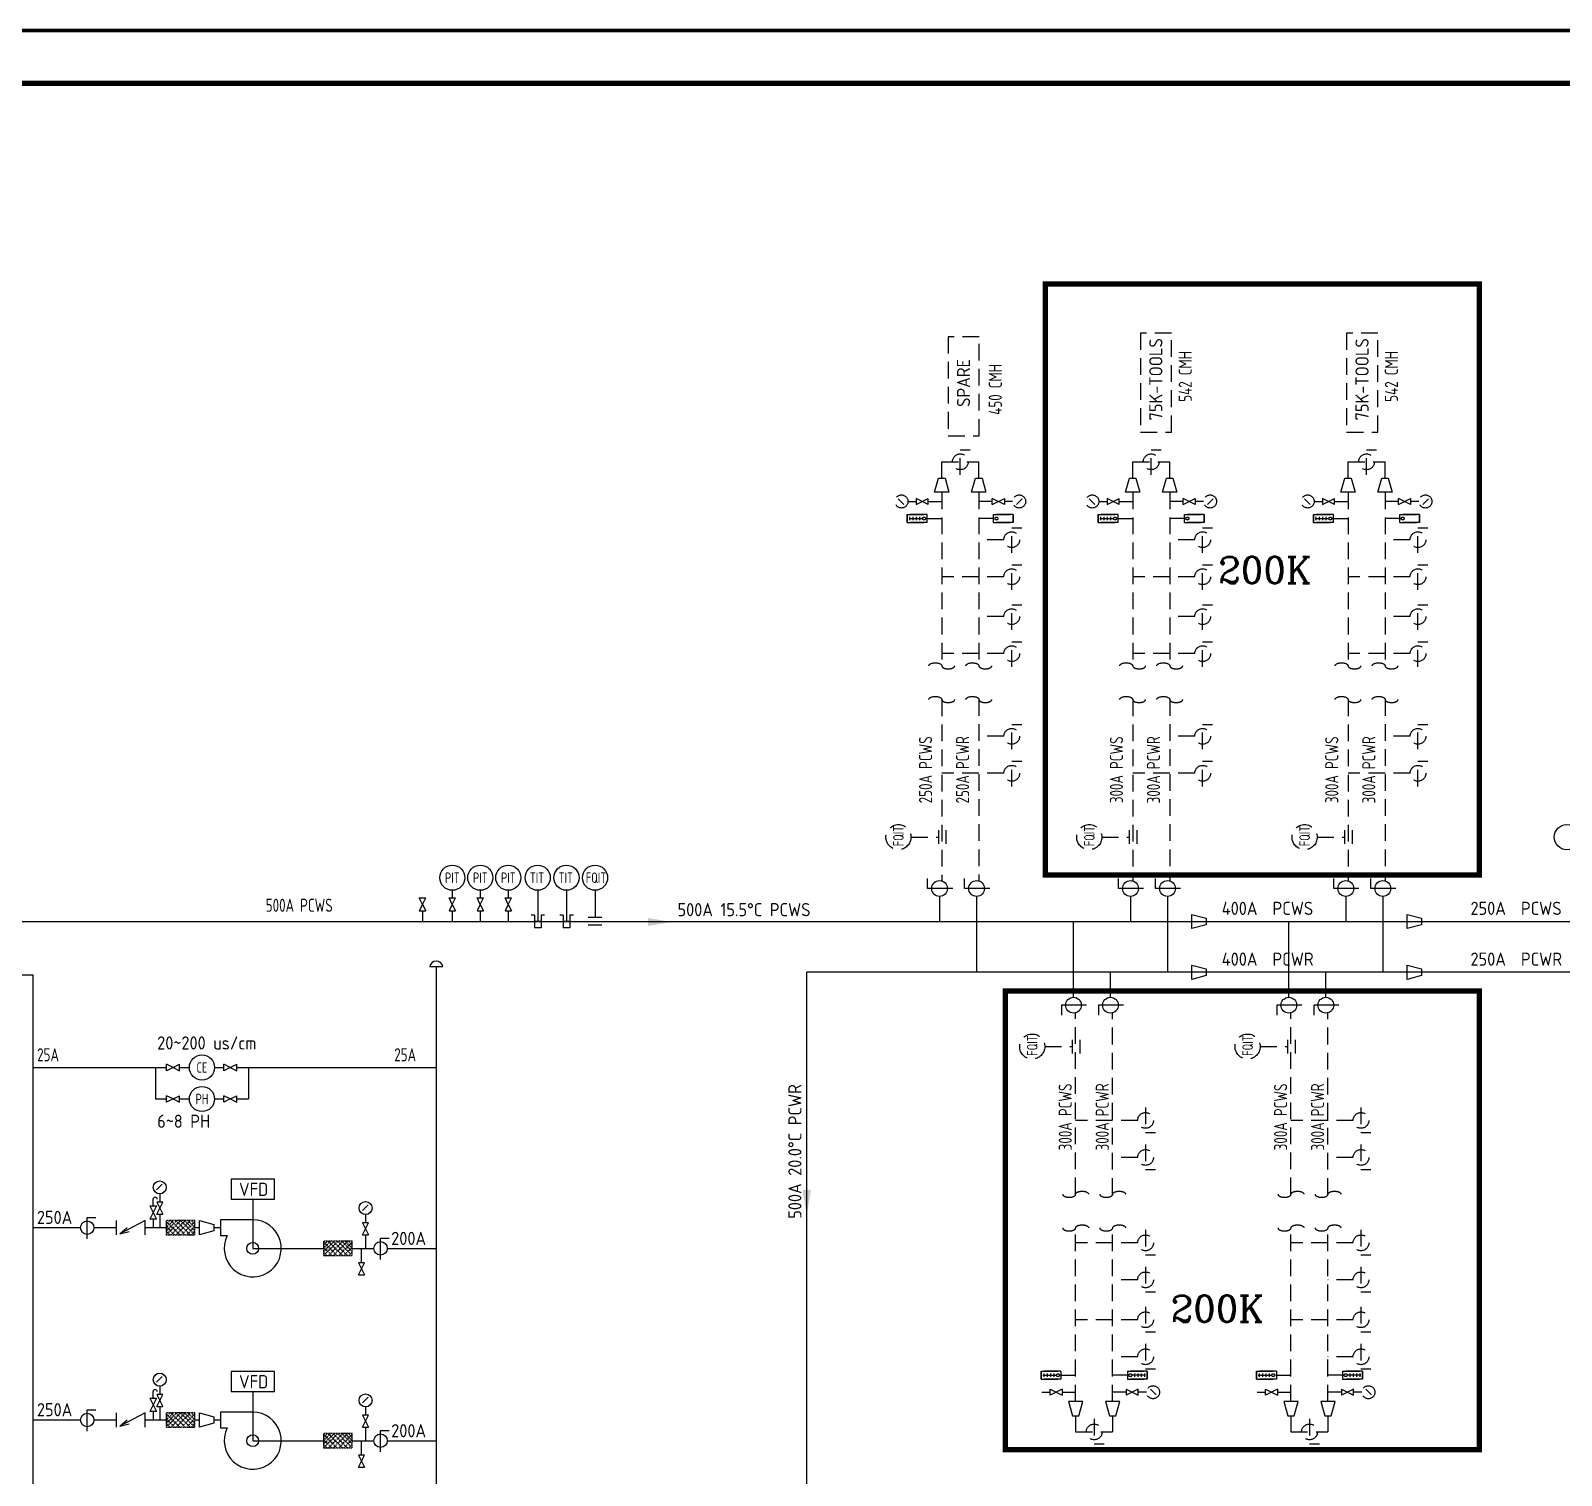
# Paper-space layout '00' of a CAD drawing. Header units: millimetres. Extents: x 22 to 862, y -5 to 589.
# Drawn here: x 371 to 662, y 314.4 to 589 of the extents above; entities that cross this region are included whole.
import ezdxf
from ezdxf.enums import TextEntityAlignment as Align

# ---------------------------------------------------------------- set-up
doc = ezdxf.new("R2010")
doc.units = ezdxf.units.MM
doc.header["$LTSCALE"] = 0.5
for name, pattern in [('DASHED', [0.75, 0.5, -0.25]), ('HIDDEN', [9.525, 6.35, -3.175]), ('PHANTOM', [2.5, 1.25, -0.25, 0.25, -0.25, 0.25, -0.25])]:
    doc.linetypes.add(name, pattern=pattern)
for name, color, linetype in [('FALTTR$0$A3', 7, 'Continuous'), ('U-CDA-EQ-P2', 9, 'Continuous'), ('U-EQPM', 22, 'Continuous'), ('U-PCW-PIPE', 4, 'Continuous'), ('U-PCW-PIPE-R', 211, 'Continuous'), ('U-PCW-PIPE-S', 132, 'Continuous'), ('U-PCW-TXT', 3, 'Continuous'), ('U-PCW-V', 2, 'Continuous'), ('U-PCW-VALVE', 2, 'Continuous'), ('U-TITL-01', 1, 'Continuous')]:
    doc.layers.add(name, color=color, linetype=linetype)
doc.layers.add('FALTTR$0$G-ANNO-TTLB', color=7, linetype='Continuous', lineweight=70)
doc.styles.add('AA-TXT', font='isocp.shx', dxfattribs={"bigfont": 'chineset.shx'})
doc.styles.add('STDTEXT', font='complex.shx', dxfattribs={"bigfont": 'chineset.shx'})

# ---------------------------------------------------------------- blocks, each defined once
blk = doc.blocks.new('FL-C')
at = {"linetype": 'DASHED'}
for p, q in [((6.35, 1.59), (0, 1.59)), ((0, -1.58), (3.17, 1.59)), ((0, -0.71), (2.3, 1.59)), ((0, 0.03), (1.56, 1.59)), ((0, 0.75), (0.82, 1.59)), ((0, 1.59), (0, -1.59)), ((2.98, -1.59), (0, 1.39)), ((1.85, -1.59), (0, 0.26)), ((4.19, -1.59), (1.01, 1.59)), ((1.06, -1.59), (4.24, 1.59)), ((5.29, -1.59), (2.11, 1.59)), ((2.16, -1.59), (5.34, 1.59)), ((6.35, -1.58), (3.18, 1.59)), ((3.37, -1.59), (6.35, 1.39)), ((6.35, -0.71), (4.05, 1.59)), ((4.5, -1.59), (6.35, 0.26)), ((6.35, 0.03), (4.79, 1.59)), ((6.35, 0.75), (5.53, 1.59)), ((6.35, -1.59), (6.35, 1.59)), ((0.76, -1.59), (0, -0.82)), ((0, -1.59), (6.35, -1.59)), ((5.59, -1.59), (6.35, -0.82))]:
    blk.add_line(p, q, dxfattribs=at)
blk = doc.blocks.new('MA20D1')
at = {"linetype": 'ByBlock'}
for p, q in [((-0.5, -0.25), (-0.5, 0.25)), ((-0.5, -0.25), (0.5, 0.25)), ((0.5, -0.25), (-0.5, 0.25)), ((0.5, 0.25), (0.5, -0.25))]:
    blk.add_line(p, q, dxfattribs=at)
blk = doc.blocks.new('A$C6C064B95')
at = {"layer": 'U-PCW-VALVE'}
for p, q in [((-0.73, 4.86), (0.73, 4.86)), ((0.73, 4.86), (-0.73, 1.93)), ((-0.73, 4.86), (0.73, 1.93)), ((0, 4.86), (0, 6.32)), ((0.73, 1.93), (-0.73, 1.93)), ((0, 1.93), (0, 0))]:
    blk.add_line(p, q, dxfattribs=at)
blk.add_arc((0.46, 6.32), 0.458, 0, 180, dxfattribs=at)
blk = doc.blocks.new('PUMP')
at = {"layer": 'U-EQPM'}
blk.add_line((-34.9, 9.34), (-34.9, 0), dxfattribs=at)
blk.add_lwpolyline([(-39.02, 13.17), (-39.02, 9.34), (-30.78, 9.34), (-30.78, 13.17)], close=True, dxfattribs=at)
blk.add_lwpolyline([(-39.75, 2.43, 3.520459), (-34.9, 5.43), (-41.05, 5.43), (-41.05, 2.43)], format="xyb", close=True, dxfattribs=at)
blk.add_circle((-34.9, 0), 1.12, dxfattribs=at)
at = {"layer": 'U-PCW-PIPE-R'}
for p, q in [((-67.65, 3.93), (-76.61, 3.93)), ((-60.81, 3.93), (-65.09, 3.93)), ((-51.33, 3.93), (-55.38, 3.93)), ((-45, 3.93), (-45.9, 3.93)), ((-41.05, 3.93), (-42.29, 3.93)), ((-34.9, 0), (-26.43, 0)), ((-26.43, 0), (-21.43, 0)), ((-9.31, 0), (0, 0)), ((-16, 0), (-11.88, 0))]:
    blk.add_line(p, q, dxfattribs=at)
at = {"layer": 'U-PCW-VALVE'}
for p, q in [((-53.17, 11.12), (-52.09, 12.2)), ((-52.59, 10.36), (-52.59, 8.79)), ((-52.59, 6.49), (-52.59, 3.93)), ((-14.02, 7.19), (-12.94, 8.27)), ((-13.45, 6.43), (-13.45, 4.86)), ((-60.81, 2.57), (-60.81, 5.29)), ((-55.38, 5.29), (-60.19, 2.76)), ((-60.19, 2.76), (-58.79, 3.95)), ((-60.19, 2.76), (-58.41, 3.23)), ((-55.38, 2.57), (-55.38, 5.29)), ((-14.22, -2.72), (-14.22, 0)), ((-13.45, 2.56), (-13.45, 0))]:
    blk.add_line(p, q, dxfattribs=at)
for points in [[(-66.37, 1.8), (-66.37, 5.87), (-64.75, 5.87)], [(-42.29, 4.55), (-42.29, 3.31), (-45, 2.57), (-45, 5.29), (-42.29, 4.55)], [(-10.6, -2.13), (-10.6, 1.94), (-8.98, 1.94)]]:
    blk.add_lwpolyline(points, dxfattribs=at)
for centre, radius in [((-52.59, 11.6), 1.24), ((-13.45, 7.67), 1.24), ((-66.37, 3.93), 1.28), ((-10.6, 0), 1.28)]:
    blk.add_circle(centre, radius, dxfattribs=at)
at = {"layer": 'U-PCW-VALVE', "xscale": -2.298500557093239, "yscale": 2.298500557093234, "zscale": 2.298500557093278, "rotation": 269.9999961757555}
for p in [(-52.59, 7.64), (-13.45, 3.71), (-14.22, -3.87)]:
    blk.add_blockref('MA20D1', p, dxfattribs=at)
at = {"layer": 'U-PCW-VALVE', "xscale": 0.8550000000000182, "yscale": 0.8550000000000182, "zscale": 0.8550000000000182}
for p in [(-51.33, 3.93), (-21.43, 0)]:
    blk.add_blockref('FL-C', p, dxfattribs=at)
at = {"layer": 'U-TITL-01', "xscale": 0.8550000000000182, "yscale": 0.8550000000000182, "zscale": 0.8550000000000182}
blk.add_blockref('A$C6C064B95', (-53.85, 3.93), dxfattribs=at)
at = {"layer": 'U-EQPM', "style": 'AA-TXT'}
blk.add_text('VFD', height=2.5, dxfattribs=at).set_placement((-37.51, 9.97))
at = {"layer": 'U-PCW-TXT', "style": 'AA-TXT'}
for s, p in [('250A', (-75.93, 4.64)), ('200A', (-8.57, 0.65))]:
    blk.add_text(s, height=2.5, dxfattribs=at).set_placement(p)
blk = doc.blocks.new('arrow-s')
blk.add_solid([(7.5, -45), (0, 0), (-7.5, -45)])
blk = doc.blocks.new('FALTTR')
at = {"layer": 'FALTTR$0$A3', "const_width": 1}
blk.add_lwpolyline([(34, 579), (850, 579), (850, 5), (34, 5)], close=True, dxfattribs=at)
at = {"layer": 'FALTTR$0$G-ANNO-TTLB'}
blk.add_line((862.5, 589), (21.5, 589), dxfattribs=at)
at = {"layer": 'FALTTR$0$G-ANNO-TTLB', "lineweight": 30}
blk.add_line((34, 579), (850, 579), dxfattribs=at)

psp = doc.layouts.new('00')

# ---------------------------------------------------------------- linework, layer by layer
psp.add_lwpolyline([(34, 579), (749.5, 579), (749.5, 5), (34, 5)], close=True)
at = {"layer": 'U-CDA-EQ-P2', "linetype": 'PHANTOM', "const_width": 1}
for points in [[(563.95, 540.86), (646.43, 540.86), (646.43, 428.55), (563.95, 428.55)], [(556.34, 406.48), (646.43, 406.48), (646.43, 319.35), (556.34, 319.35)]]:
    psp.add_lwpolyline(points, close=True, dxfattribs=at)
at = {"layer": 'U-PCW-PIPE', "color": 1, "linetype": 'HIDDEN'}
for p, q in [((544.24, 503.98), (544.24, 507.06)), ((544.24, 507.06), (551.28, 507.06)), ((551.28, 503.98), (551.28, 507.06)), ((580.54, 503.98), (580.54, 507.06)), ((580.54, 507.06), (587.57, 507.06)), ((587.57, 503.98), (587.57, 507.06)), ((621.48, 503.98), (621.48, 507.06)), ((621.48, 507.06), (628.51, 507.06)), ((628.51, 503.98), (628.51, 507.06)), ((544.24, 501.26), (544.24, 468.29)), ((551.28, 501.26), (551.28, 468.39)), ((580.54, 501.26), (580.54, 468.29)), ((587.57, 501.26), (587.57, 468.39)), ((621.48, 501.26), (621.48, 468.29)), ((628.51, 501.26), (628.51, 468.39)), ((537.05, 498.95), (535.97, 500.02)), ((537.81, 499.52), (539.38, 499.52)), ((541.68, 499.52), (544.24, 499.52)), ((553.84, 499.52), (551.28, 499.52)), ((557.71, 499.52), (556.14, 499.52)), ((558.47, 498.95), (559.55, 500.02)), ((573.35, 498.95), (572.27, 500.02)), ((574.11, 499.52), (575.68, 499.52)), ((577.98, 499.52), (580.54, 499.52)), ((590.13, 499.52), (587.57, 499.52)), ((594, 499.52), (592.43, 499.52)), ((594.76, 498.95), (595.84, 500.02)), ((614.29, 498.95), (613.21, 500.02)), ((615.05, 499.52), (616.62, 499.52)), ((618.92, 499.52), (621.48, 499.52)), ((631.07, 499.52), (628.51, 499.52)), ((634.95, 499.52), (633.37, 499.52)), ((635.7, 498.95), (636.78, 500.02)), ((538.01, 496.28), (540.6, 496.28)), ((538.01, 496.28), (540.6, 496.28)), ((538.19, 495.97), (538.19, 496.6)), ((538.19, 495.97), (538.19, 496.6)), ((538.82, 495.97), (538.82, 496.6)), ((538.82, 495.97), (538.82, 496.6)), ((539.45, 495.97), (539.45, 496.6)), ((539.45, 495.97), (539.45, 496.6)), ((540.08, 495.97), (540.08, 496.6)), ((540.08, 495.97), (540.08, 496.6)), ((541.45, 495.5), (541.45, 497.07)), ((541.45, 495.5), (541.45, 497.07)), ((541.45, 496.28), (544.24, 496.28)), ((541.45, 496.28), (544.24, 496.28)), ((554.07, 496.28), (551.28, 496.28)), ((554.07, 496.28), (551.28, 496.28)), ((554.07, 495.5), (554.07, 497.07)), ((554.07, 495.5), (554.07, 497.07)), ((574.3, 496.28), (576.89, 496.28)), ((574.3, 496.28), (576.89, 496.28)), ((574.49, 495.97), (574.49, 496.6)), ((574.49, 495.97), (574.49, 496.6)), ((575.11, 495.97), (575.11, 496.6)), ((575.11, 495.97), (575.11, 496.6)), ((575.74, 495.97), (575.74, 496.6)), ((575.74, 495.97), (575.74, 496.6)), ((576.37, 495.97), (576.37, 496.6)), ((576.37, 495.97), (576.37, 496.6)), ((577.75, 495.5), (577.75, 497.07)), ((577.75, 495.5), (577.75, 497.07)), ((577.75, 496.28), (580.54, 496.28)), ((577.75, 496.28), (580.54, 496.28)), ((590.36, 496.28), (587.57, 496.28)), ((590.36, 496.28), (587.57, 496.28)), ((590.36, 495.5), (590.36, 497.07)), ((590.36, 495.5), (590.36, 497.07)), ((615.25, 496.28), (617.84, 496.28)), ((615.25, 496.28), (617.84, 496.28)), ((615.43, 495.97), (615.43, 496.6)), ((615.43, 495.97), (615.43, 496.6)), ((616.06, 495.97), (616.06, 496.6)), ((616.06, 495.97), (616.06, 496.6)), ((616.68, 495.97), (616.68, 496.6)), ((616.68, 495.97), (616.68, 496.6)), ((617.31, 495.97), (617.31, 496.6)), ((617.31, 495.97), (617.31, 496.6)), ((618.69, 495.5), (618.69, 497.07)), ((618.69, 495.5), (618.69, 497.07)), ((618.69, 496.28), (621.48, 496.28)), ((618.69, 496.28), (621.48, 496.28)), ((631.3, 496.28), (628.51, 496.28)), ((631.3, 496.28), (628.51, 496.28)), ((631.3, 495.5), (631.3, 497.07)), ((631.3, 495.5), (631.3, 497.07)), ((556.04, 492.26), (551.28, 492.26)), ((592.34, 492.26), (587.57, 492.26)), ((633.28, 492.26), (628.51, 492.26)), ((556.04, 485.22), (544.24, 485.22)), ((592.34, 485.22), (580.54, 485.22)), ((633.28, 485.22), (621.48, 485.22)), ((556.04, 477.64), (551.28, 477.64)), ((592.34, 477.64), (587.57, 477.64)), ((633.28, 477.64), (628.51, 477.64)), ((556.04, 470.6), (544.24, 470.6)), ((592.34, 470.6), (580.54, 470.6)), ((633.28, 470.6), (621.48, 470.6)), ((544.24, 461.89), (544.24, 427.47)), ((551.28, 461.99), (551.28, 427.47)), ((580.54, 461.89), (580.54, 427.47)), ((587.57, 461.99), (587.57, 427.47)), ((621.48, 461.89), (621.48, 427.47)), ((628.51, 461.99), (628.51, 427.47)), ((556.04, 454.9), (551.28, 454.9)), ((592.34, 454.9), (587.57, 454.9)), ((633.28, 454.9), (628.51, 454.9)), ((556.04, 447.87), (544.24, 447.87)), ((592.34, 447.87), (580.54, 447.87)), ((633.28, 447.87), (621.48, 447.87)), ((543.59, 437.05), (543.59, 434.43)), ((545.04, 437.05), (545.04, 434.43)), ((579.88, 437.05), (579.88, 434.43)), ((581.33, 437.05), (581.33, 434.43)), ((620.82, 437.05), (620.82, 434.43)), ((622.27, 437.05), (622.27, 434.43)), ((538.39, 435.74), (543.59, 435.74)), ((574.68, 435.74), (579.88, 435.74)), ((615.62, 435.74), (620.82, 435.74)), ((569.69, 367.87), (569.69, 402.3)), ((576.73, 367.78), (576.73, 402.3)), ((610.63, 367.87), (610.63, 402.3)), ((617.67, 367.78), (617.67, 402.3)), ((563.84, 395.93), (569.04, 395.93)), ((569.04, 397.24), (569.04, 394.62)), ((570.49, 397.24), (570.49, 394.62)), ((604.78, 395.93), (609.98, 395.93)), ((609.98, 397.24), (609.98, 394.62)), ((611.43, 397.24), (611.43, 394.62)), ((581.49, 381.9), (569.69, 381.9)), ((622.44, 381.9), (610.63, 381.9)), ((581.49, 374.86), (576.73, 374.86)), ((622.44, 374.86), (617.67, 374.86)), ((569.69, 328.5), (569.69, 361.47)), ((576.73, 328.5), (576.73, 361.38)), ((610.63, 328.5), (610.63, 361.47)), ((617.67, 328.5), (617.67, 361.38)), ((581.49, 358.63), (569.69, 358.63)), ((622.44, 358.63), (610.63, 358.63)), ((581.49, 351.6), (576.73, 351.6)), ((622.44, 351.6), (617.67, 351.6)), ((581.49, 344.02), (569.69, 344.02)), ((622.44, 344.02), (610.63, 344.02)), ((581.49, 336.98), (576.73, 336.98)), ((622.44, 336.98), (617.67, 336.98)), ((563.46, 333.48), (566.05, 333.48)), ((563.46, 333.48), (566.05, 333.48)), ((563.64, 333.8), (563.64, 333.17)), ((563.64, 333.8), (563.64, 333.17)), ((564.27, 333.8), (564.27, 333.17)), ((564.27, 333.8), (564.27, 333.17)), ((564.9, 333.8), (564.9, 333.17)), ((564.9, 333.8), (564.9, 333.17)), ((565.53, 333.8), (565.53, 333.17)), ((565.53, 333.8), (565.53, 333.17)), ((566.9, 334.27), (566.9, 332.7)), ((566.9, 334.27), (566.9, 332.7)), ((566.9, 333.48), (569.69, 333.48)), ((566.9, 333.48), (569.69, 333.48)), ((579.52, 333.48), (576.73, 333.48)), ((579.52, 333.48), (576.73, 333.48)), ((579.52, 334.27), (579.52, 332.7)), ((579.52, 334.27), (579.52, 332.7)), ((582.96, 333.48), (580.37, 333.48)), ((582.96, 333.48), (580.37, 333.48)), ((580.89, 333.8), (580.89, 333.17)), ((580.89, 333.8), (580.89, 333.17)), ((581.52, 333.8), (581.52, 333.17)), ((581.52, 333.8), (581.52, 333.17)), ((582.15, 333.8), (582.15, 333.17)), ((582.15, 333.8), (582.15, 333.17)), ((582.78, 333.8), (582.78, 333.17)), ((582.78, 333.8), (582.78, 333.17)), ((604.4, 333.48), (606.99, 333.48)), ((604.4, 333.48), (606.99, 333.48)), ((604.58, 333.8), (604.58, 333.17)), ((604.58, 333.8), (604.58, 333.17)), ((605.21, 333.8), (605.21, 333.17)), ((605.21, 333.8), (605.21, 333.17)), ((605.84, 333.8), (605.84, 333.17)), ((605.84, 333.8), (605.84, 333.17)), ((606.47, 333.8), (606.47, 333.17)), ((606.47, 333.8), (606.47, 333.17)), ((607.85, 334.27), (607.85, 332.7)), ((607.85, 334.27), (607.85, 332.7)), ((607.85, 333.48), (610.63, 333.48)), ((607.85, 333.48), (610.63, 333.48)), ((620.46, 333.48), (617.67, 333.48)), ((620.46, 333.48), (617.67, 333.48)), ((620.46, 334.27), (620.46, 332.7)), ((620.46, 334.27), (620.46, 332.7)), ((623.9, 333.48), (621.31, 333.48)), ((623.9, 333.48), (621.31, 333.48)), ((621.84, 333.8), (621.84, 333.17)), ((621.84, 333.8), (621.84, 333.17)), ((622.46, 333.8), (622.46, 333.17)), ((622.46, 333.8), (622.46, 333.17)), ((623.09, 333.8), (623.09, 333.17)), ((623.09, 333.8), (623.09, 333.17)), ((623.72, 333.8), (623.72, 333.17)), ((623.72, 333.8), (623.72, 333.17)), ((563.26, 330.24), (564.84, 330.24)), ((567.13, 330.24), (569.69, 330.24)), ((579.29, 330.24), (576.73, 330.24)), ((583.16, 330.24), (581.59, 330.24)), ((583.92, 330.82), (585, 329.74)), ((604.2, 330.24), (605.78, 330.24)), ((608.08, 330.24), (610.63, 330.24)), ((620.23, 330.24), (617.67, 330.24)), ((624.1, 330.24), (622.53, 330.24)), ((624.86, 330.82), (625.94, 329.74)), ((569.69, 325.79), (569.69, 322.7)), ((576.73, 325.79), (576.73, 322.7)), ((610.63, 325.79), (610.63, 322.7)), ((617.67, 325.79), (617.67, 322.7)), ((569.69, 322.7), (576.73, 322.7)), ((610.63, 322.7), (617.67, 322.7))]:
    psp.add_line(p, q, dxfattribs=at)
for points in [[(551.36, 512.02), (551.36, 530.82), (545.46, 530.82), (545.46, 512.02)], [(587.92, 512.71), (587.92, 531.51), (582.01, 531.51), (582.01, 512.71)], [(627.13, 512.71), (627.13, 531.51), (621.22, 531.51), (621.22, 512.71)], [(537.68, 495.5), (541.45, 495.5), (537.68, 495.5), (537.68, 497.07), (541.45, 497.07), (537.68, 497.07)], [(557.84, 495.5), (554.07, 495.5), (557.84, 495.5), (557.84, 497.07), (554.07, 497.07), (557.84, 497.07)], [(573.98, 495.5), (577.75, 495.5), (573.98, 495.5), (573.98, 497.07), (577.75, 497.07), (573.98, 497.07)], [(594.13, 495.5), (590.36, 495.5), (594.13, 495.5), (594.13, 497.07), (590.36, 497.07), (594.13, 497.07)], [(614.92, 495.5), (618.69, 495.5), (614.92, 495.5), (614.92, 497.07), (618.69, 497.07), (614.92, 497.07)], [(635.07, 495.5), (631.3, 495.5), (635.07, 495.5), (635.07, 497.07), (631.3, 497.07), (635.07, 497.07)], [(563.13, 334.27), (566.9, 334.27), (563.13, 334.27), (563.13, 332.7), (566.9, 332.7), (563.13, 332.7)], [(583.29, 334.27), (579.52, 334.27), (583.29, 334.27), (583.29, 332.7), (579.52, 332.7), (583.29, 332.7)], [(604.08, 334.27), (607.85, 334.27), (604.08, 334.27), (604.08, 332.7), (607.85, 332.7), (604.08, 332.7)], [(624.23, 334.27), (620.46, 334.27), (624.23, 334.27), (624.23, 332.7), (620.46, 332.7), (624.23, 332.7)]]:
    psp.add_lwpolyline(points, close=True, dxfattribs=at)
for points in [[(547.76, 504.57), (547.76, 509.33), (549.65, 509.33)], [(584.05, 504.57), (584.05, 509.33), (585.94, 509.33)], [(625, 504.57), (625, 509.33), (626.88, 509.33)], [(543.62, 503.98), (544.87, 503.98), (545.6, 501.26), (542.88, 501.26), (543.62, 503.98)], [(550.65, 503.98), (551.9, 503.98), (552.64, 501.26), (549.92, 501.26), (550.65, 503.98)], [(579.91, 503.98), (581.16, 503.98), (581.89, 501.26), (579.18, 501.26), (579.91, 503.98)], [(586.95, 503.98), (588.2, 503.98), (588.93, 501.26), (586.22, 501.26), (586.95, 503.98)], [(620.85, 503.98), (622.1, 503.98), (622.84, 501.26), (620.12, 501.26), (620.85, 503.98)], [(627.89, 503.98), (629.14, 503.98), (629.87, 501.26), (627.16, 501.26), (627.89, 503.98)], [(557.54, 489.77), (557.54, 494.53), (559.43, 494.53)], [(593.84, 489.77), (593.84, 494.53), (595.73, 494.53)], [(634.78, 489.77), (634.78, 494.53), (636.67, 494.53)], [(557.54, 482.73), (557.54, 487.49), (559.43, 487.49)], [(593.84, 482.73), (593.84, 487.49), (595.73, 487.49)], [(634.78, 482.73), (634.78, 487.49), (636.67, 487.49)], [(557.54, 475.15), (557.54, 479.91), (559.43, 479.91)], [(593.84, 475.15), (593.84, 479.91), (595.73, 479.91)], [(634.78, 475.15), (634.78, 479.91), (636.67, 479.91)], [(557.54, 468.11), (557.54, 472.87), (559.43, 472.87)], [(593.84, 468.11), (593.84, 472.87), (595.73, 472.87)], [(634.78, 468.11), (634.78, 472.87), (636.67, 472.87)], [(557.54, 452.42), (557.54, 457.17), (559.43, 457.17)], [(593.84, 452.42), (593.84, 457.17), (595.73, 457.17)], [(634.78, 452.42), (634.78, 457.17), (636.67, 457.17)], [(557.54, 445.38), (557.54, 450.14), (559.43, 450.14)], [(593.84, 445.38), (593.84, 450.14), (595.73, 450.14)], [(634.78, 445.38), (634.78, 450.14), (636.67, 450.14)], [(582.99, 384.38), (582.99, 379.63), (584.88, 379.63)], [(623.94, 384.38), (623.94, 379.63), (625.82, 379.63)], [(582.99, 377.35), (582.99, 372.59), (584.88, 372.59)], [(623.94, 377.35), (623.94, 372.59), (625.82, 372.59)], [(582.99, 361.12), (582.99, 356.36), (584.88, 356.36)], [(623.94, 361.12), (623.94, 356.36), (625.82, 356.36)], [(582.99, 354.09), (582.99, 349.33), (584.88, 349.33)], [(623.94, 354.09), (623.94, 349.33), (625.82, 349.33)], [(582.99, 346.5), (582.99, 341.75), (584.88, 341.75)], [(623.94, 346.5), (623.94, 341.75), (625.82, 341.75)], [(582.99, 339.47), (582.99, 334.71), (584.88, 334.71)], [(623.94, 339.47), (623.94, 334.71), (625.82, 334.71)], [(569.07, 325.79), (570.32, 325.79), (571.05, 328.5), (568.33, 328.5), (569.07, 325.79)], [(576.11, 325.79), (577.35, 325.79), (578.09, 328.5), (575.37, 328.5), (576.11, 325.79)], [(610.01, 325.79), (611.26, 325.79), (611.99, 328.5), (609.28, 328.5), (610.01, 325.79)], [(617.05, 325.79), (618.29, 325.79), (619.03, 328.5), (616.31, 328.5), (617.05, 325.79)], [(573.21, 325.19), (573.21, 320.43), (575.1, 320.43)], [(614.15, 325.19), (614.15, 320.43), (616.04, 320.43)]]:
    psp.add_lwpolyline(points, dxfattribs=at)
for centre, radius in [((547.76, 507.06), 1.5), ((584.05, 507.06), 1.5), ((625, 507.06), 1.5), ((536.57, 499.52), 1.24), ((558.95, 499.52), 1.24), ((572.86, 499.52), 1.24), ((595.25, 499.52), 1.24), ((613.8, 499.52), 1.24), ((636.19, 499.52), 1.24), ((540.88, 496.28), 0.279), ((540.88, 496.28), 0.279), ((554.64, 496.28), 0.279), ((554.64, 496.28), 0.279), ((577.17, 496.28), 0.279), ((577.17, 496.28), 0.279), ((590.93, 496.28), 0.279), ((590.93, 496.28), 0.279), ((618.12, 496.28), 0.279), ((618.12, 496.28), 0.279), ((631.88, 496.28), 0.279), ((631.88, 496.28), 0.279), ((557.54, 492.26), 1.5), ((593.84, 492.26), 1.5), ((634.78, 492.26), 1.5), ((557.54, 485.22), 1.5), ((593.84, 485.22), 1.5), ((634.78, 485.22), 1.5), ((557.54, 477.64), 1.5), ((593.84, 477.64), 1.5), ((634.78, 477.64), 1.5), ((557.54, 470.6), 1.5), ((593.84, 470.6), 1.5), ((634.78, 470.6), 1.5), ((557.54, 454.9), 1.5), ((593.84, 454.9), 1.5), ((634.78, 454.9), 1.5), ((557.54, 447.87), 1.5), ((593.84, 447.87), 1.5), ((634.78, 447.87), 1.5), ((535.99, 435.74), 2.39), ((572.29, 435.74), 2.39), ((613.23, 435.74), 2.39), ((561.44, 395.93), 2.39), ((602.39, 395.93), 2.39), ((582.99, 381.9), 1.5), ((623.94, 381.9), 1.5), ((582.99, 374.86), 1.5), ((623.94, 374.86), 1.5), ((582.99, 358.63), 1.5), ((623.94, 358.63), 1.5), ((582.99, 351.6), 1.5), ((623.94, 351.6), 1.5), ((582.99, 344.02), 1.5), ((623.94, 344.02), 1.5), ((582.99, 336.98), 1.5), ((623.94, 336.98), 1.5), ((566.33, 333.48), 0.279), ((566.33, 333.48), 0.279), ((580.09, 333.48), 0.279), ((580.09, 333.48), 0.279), ((607.27, 333.48), 0.279), ((607.27, 333.48), 0.279), ((621.03, 333.48), 0.279), ((621.03, 333.48), 0.279), ((584.4, 330.24), 1.24), ((625.35, 330.24), 1.24), ((573.21, 322.7), 1.5), ((614.15, 322.7), 1.5)]:
    psp.add_circle(centre, radius, dxfattribs=at)
at = {"layer": 'U-PCW-PIPE', "color": 1, "linetype": 'HIDDEN', "extrusion": (0, 0, -1)}
for centre, major_axis, start_param, end_param in [((543.01, 468.29), (1.23, 0), 3.141593, 6.283185), ((550.06, 468.29), (1.23, 0), 3.141593, 6.283185), ((579.3, 468.29), (1.23, 0), 3.141593, 6.283185), ((586.36, 468.29), (1.23, 0), 3.141593, 6.283185), ((620.25, 468.29), (1.23, 0), 3.141593, 6.283185), ((627.3, 468.29), (1.23, 0), 3.141593, 6.283185), ((543.01, 461.89), (1.23, 0), 3.141593, 6.283185), ((550.06, 461.89), (1.23, 0), 3.141593, 6.283185), ((579.3, 461.89), (1.23, 0), 3.141593, 6.283185), ((586.36, 461.89), (1.23, 0), 3.141593, 6.283185), ((620.25, 461.89), (1.23, 0), 3.141593, 6.283185), ((627.3, 461.89), (1.23, 0), 3.141593, 6.283185), ((570.92, 367.87), (-1.23, 0), 0, 3.141593), ((577.98, 367.87), (-1.23, 0), 0, 3.141593), ((611.87, 367.87), (-1.23, 0), 0, 3.141593), ((618.92, 367.87), (-1.23, 0), 0, 3.141593), ((570.92, 361.47), (-1.23, 0), 0, 3.141593), ((577.98, 361.47), (-1.23, 0), 0, 3.141593), ((611.87, 361.47), (-1.23, 0), 0, 3.141593), ((618.92, 361.47), (-1.23, 0), 0, 3.141593)]:
    psp.add_ellipse(centre, major_axis=major_axis, ratio=0.467989, start_param=start_param, end_param=end_param, dxfattribs=at)
at = {"layer": 'U-PCW-PIPE', "color": 1, "linetype": 'HIDDEN'}
for centre, major_axis, start_param, end_param in [((545.47, 468.29), (-1.23, 0), 0, 3.141593), ((552.53, 468.29), (-1.23, 0), 0, 3.141593), ((581.77, 468.29), (-1.23, 0), 0, 3.141593), ((588.82, 468.29), (-1.23, 0), 0, 3.141593), ((622.71, 468.29), (-1.23, 0), 0, 3.141593), ((629.76, 468.29), (-1.23, 0), 0, 3.141593), ((545.47, 461.89), (-1.23, 0), 0, 3.141593), ((552.53, 461.89), (-1.23, 0), 0, 3.141593), ((581.77, 461.89), (-1.23, 0), 0, 3.141593), ((588.82, 461.89), (-1.23, 0), 0, 3.141593), ((622.71, 461.89), (-1.23, 0), 0, 3.141593), ((629.76, 461.89), (-1.23, 0), 0, 3.141593), ((568.46, 367.87), (1.23, 0), 3.141593, 6.283185), ((575.51, 367.87), (1.23, 0), 3.141593, 6.283185), ((609.4, 367.87), (1.23, 0), 3.141593, 6.283185), ((616.46, 367.87), (1.23, 0), 3.141593, 6.283185), ((568.46, 361.47), (1.23, 0), 3.141593, 6.283185), ((575.51, 361.47), (1.23, 0), 3.141593, 6.283185), ((609.4, 361.47), (1.23, 0), 3.141593, 6.283185), ((616.46, 361.47), (1.23, 0), 3.141593, 6.283185)]:
    psp.add_ellipse(centre, major_axis=major_axis, ratio=0.467989, start_param=start_param, end_param=end_param, dxfattribs=at)
at = {"layer": 'U-PCW-PIPE-R'}
for p, q in [((448.13, 411.14), (448.13, 99.15)), ((365.51, 409.59), (371.51, 409.59)), ((371.51, 97.97), (371.51, 409.59))]:
    psp.add_line(p, q, dxfattribs=at)
at = {"layer": 'U-PCW-PIPE-S'}
for p, q in [((543.82, 424.47), (543.82, 419.71)), ((550.86, 424.47), (550.86, 410.06)), ((580.12, 424.47), (580.12, 419.71)), ((587.15, 424.47), (587.15, 410.06)), ((621.06, 424.47), (621.06, 419.71)), ((628.1, 424.47), (628.1, 410.06)), ((280.46, 419.71), (467.43, 419.71)), ((468.04, 419.71), (466.84, 419.71)), ((467.43, 419.71), (577.38, 419.71)), ((473.51, 419.71), (472.3, 419.71)), ((569.27, 405.29), (569.27, 419.71)), ((577.44, 419.71), (718.94, 419.71)), ((610.22, 405.29), (610.22, 419.71)), ((518.56, 243.07), (518.56, 410.06)), ((718.94, 410.06), (518.56, 410.06)), ((576.31, 405.29), (576.31, 410.06)), ((617.25, 405.29), (617.25, 410.06))]:
    psp.add_line(p, q, dxfattribs=at)
at = {"layer": 'U-PCW-PIPE-S', "color": 2}
for p, q in [((371.51, 391.95), (396.86, 391.95)), ((394.77, 391.95), (394.77, 385.97)), ((399.33, 391.95), (401.19, 391.95)), ((405.97, 391.95), (407.73, 391.95)), ((410.19, 391.95), (448.13, 391.95)), ((412.4, 391.95), (412.4, 385.97)), ((394.77, 385.97), (396.86, 385.97)), ((399.33, 385.97), (401.19, 385.97)), ((405.97, 385.97), (407.73, 385.97)), ((410.19, 385.97), (412.4, 385.97))]:
    psp.add_line(p, q, dxfattribs=at)
at = {"layer": 'U-PCW-PIPE-S'}
psp.add_solid([(517.77, 368.66), (519.35, 368.66), (518.56, 363.9)], dxfattribs=at)
at = {"layer": 'U-PCW-V'}
for points in [[(546.31, 425.97), (541.55, 425.97), (541.55, 427.86)], [(553.35, 425.97), (548.59, 425.97), (548.59, 427.86)], [(582.61, 425.97), (577.85, 425.97), (577.85, 427.86)], [(589.64, 425.97), (584.88, 425.97), (584.88, 427.86)], [(623.55, 425.97), (618.79, 425.97), (618.79, 427.86)], [(630.58, 425.97), (625.83, 425.97), (625.83, 427.86)], [(571.76, 403.79), (567, 403.79), (567, 401.9)], [(578.8, 403.79), (574.04, 403.79), (574.04, 401.9)], [(612.7, 403.79), (607.95, 403.79), (607.95, 401.9)], [(619.74, 403.79), (614.98, 403.79), (614.98, 401.9)]]:
    psp.add_lwpolyline(points, dxfattribs=at)
for centre in [(543.82, 425.97), (550.86, 425.97), (580.12, 425.97), (587.15, 425.97), (621.06, 425.97), (628.1, 425.97), (569.27, 403.79), (576.31, 403.79), (610.22, 403.79), (617.25, 403.79)]:
    psp.add_circle(centre, 1.5, dxfattribs=at)
at = {"layer": 'U-PCW-VALVE'}
for p, q in [((451.18, 425.63), (451.18, 424.18)), ((456.5, 425.63), (456.5, 424.18)), ((461.82, 425.63), (461.82, 424.18)), ((467.41, 425.63), (467.41, 419.71)), ((472.88, 425.63), (472.88, 419.71)), ((478.31, 425.63), (478.31, 420.43)), ((445.49, 422.95), (444.87, 424.18)), ((444.87, 424.18), (446.11, 424.18)), ((445.49, 422.95), (444.87, 421.71)), ((445.49, 422.95), (446.11, 424.18)), ((445.49, 422.95), (446.11, 421.71)), ((451.18, 422.95), (450.56, 424.18)), ((450.56, 424.18), (451.8, 424.18)), ((451.18, 422.95), (450.56, 421.71)), ((451.18, 422.95), (451.8, 424.18)), ((451.18, 422.95), (451.8, 421.71)), ((456.5, 422.95), (455.88, 424.18)), ((455.88, 424.18), (457.11, 424.18)), ((456.5, 422.95), (455.88, 421.71)), ((456.5, 422.95), (457.11, 424.18)), ((456.5, 422.95), (457.11, 421.71)), ((461.82, 422.95), (461.2, 424.18)), ((461.2, 424.18), (462.43, 424.18)), ((461.82, 422.95), (461.2, 421.71)), ((461.82, 422.95), (462.43, 424.18)), ((461.82, 422.95), (462.43, 421.71)), ((444.87, 421.71), (446.11, 421.71)), ((445.49, 421.71), (445.49, 419.71)), ((450.56, 421.71), (451.8, 421.71)), ((451.18, 421.71), (451.18, 419.71)), ((455.88, 421.71), (457.11, 421.71)), ((456.5, 421.71), (456.5, 419.71)), ((461.2, 421.71), (462.43, 421.71)), ((461.82, 421.71), (461.82, 419.71)), ((466.78, 420.91), (466.14, 420.91)), ((466.78, 420.91), (466.78, 418.5)), ((468.04, 420.91), (468.04, 418.5)), ((468.73, 420.91), (468.04, 420.91)), ((472.25, 420.91), (471.61, 420.91)), ((472.25, 420.91), (472.25, 418.5)), ((473.51, 420.91), (473.51, 418.5)), ((474.2, 420.91), (473.51, 420.91)), ((479.61, 420.43), (477, 420.43)), ((468.04, 418.5), (466.78, 418.5)), ((473.51, 418.5), (472.25, 418.5)), ((479.61, 418.98), (477, 418.98)), ((446.87, 411.14), (449.38, 411.14)), ((396.86, 391.34), (396.86, 392.57)), ((398.1, 391.95), (396.86, 392.57)), ((398.1, 391.95), (396.86, 391.34)), ((398.1, 391.95), (399.33, 392.57)), ((398.1, 391.95), (399.33, 391.34)), ((399.33, 391.34), (399.33, 392.57)), ((407.73, 391.34), (407.73, 392.57)), ((408.96, 391.95), (407.73, 392.57)), ((408.96, 391.95), (407.73, 391.34)), ((408.96, 391.95), (410.19, 392.57)), ((408.96, 391.95), (410.19, 391.34)), ((410.19, 391.34), (410.19, 392.57)), ((396.86, 385.36), (396.86, 386.59)), ((398.1, 385.97), (396.86, 386.59)), ((398.1, 385.97), (396.86, 385.36)), ((398.1, 385.97), (399.33, 386.59)), ((398.1, 385.97), (399.33, 385.36)), ((399.33, 385.36), (399.33, 386.59)), ((407.73, 385.36), (407.73, 386.59)), ((408.96, 385.97), (407.73, 386.59)), ((408.96, 385.97), (407.73, 385.36)), ((408.96, 385.97), (410.19, 386.59)), ((408.96, 385.97), (410.19, 385.36)), ((410.19, 385.36), (410.19, 386.59))]:
    psp.add_line(p, q, dxfattribs=at)
for points in [[(594.48, 420.33), (594.48, 419.08), (591.76, 418.35), (591.76, 421.06), (594.48, 420.33)], [(635.42, 420.33), (635.42, 419.08), (632.7, 418.35), (632.7, 421.06), (635.42, 420.33)], [(594.48, 410.68), (594.48, 409.43), (591.76, 408.7), (591.76, 411.41), (594.48, 410.68)], [(635.42, 410.68), (635.42, 409.43), (632.7, 408.7), (632.7, 411.41), (635.42, 410.68)]]:
    psp.add_lwpolyline(points, dxfattribs=at)
for centre in [(663.08, 435.74), (451.18, 428.02), (456.5, 428.02), (461.82, 428.02), (467.41, 428.02), (472.88, 428.02), (478.31, 428.02), (403.58, 391.95), (403.58, 385.97)]:
    psp.add_circle(centre, 2.39, dxfattribs=at)
psp.add_arc((448.13, 410.89), 1.28, 11.1511, 168.8489, dxfattribs=at)

# ---------------------------------------------------------------- block references
psp.add_blockref('FALTTR', (0, 0))
at = {"layer": 'U-PCW-PIPE', "color": 1, "linetype": 'HIDDEN'}
for p, xscale, yscale, zscale, rotation in [((540.53, 499.52), -2.298500557093239, 2.298500557093234, 2.298500557093278, 359.9999961757555), ((554.99, 499.52), 2.298500557093239, 2.298500557093239, 2.298500557093239, 3.824244461040127e-06), ((576.83, 499.52), -2.298500557093239, 2.298500557093234, 2.298500557093278, 359.9999961757555), ((591.28, 499.52), 2.298500557093239, 2.298500557093239, 2.298500557093239, 3.824244461040127e-06), ((617.77, 499.52), -2.298500557093239, 2.298500557093234, 2.298500557093278, 359.9999961757555), ((632.22, 499.52), 2.298500557093239, 2.298500557093239, 2.298500557093239, 3.824244461040127e-06), ((565.98, 330.24), 2.298500557093239, 2.298500557093239, 2.298500557093239, 180.0000038242444), ((580.44, 330.24), -2.298500557093239, 2.298500557093239, 2.298500557093239, 179.9999961757557), ((606.93, 330.24), 2.298500557093239, 2.298500557093239, 2.298500557093239, 180.0000038242444), ((621.38, 330.24), -2.298500557093239, 2.298500557093239, 2.298500557093239, 179.9999961757557)]:
    psp.add_blockref('MA20D1', p, dxfattribs=dict(at, xscale=xscale, yscale=yscale, zscale=zscale, rotation=rotation))
at = {"layer": 'U-PCW-PIPE-S', "xscale": 0.1000000000000227, "yscale": 0.1000000000000227, "zscale": 0.1000000000000227, "rotation": 270}
psp.add_blockref('arrow-s', (492.9, 419.61), dxfattribs=at)
at = {"layer": 'U-PCW-PIPE-S'}
for p in [(448.13, 357.58), (448.13, 321.03)]:
    psp.add_blockref('PUMP', p, dxfattribs=at)

# ---------------------------------------------------------------- texts
at = {"layer": 'U-CDA-EQ-P2', "linetype": 'PHANTOM', "style": 'STDTEXT'}
for p in [(596.8, 483.99), (587.76, 343.64)]:
    psp.add_text('200K', height=5, dxfattribs=at).set_placement(p)
at = {"layer": 'U-PCW-PIPE', "color": 1, "linetype": 'HIDDEN', "style": 'AA-TXT', "width": 0.8}
for p in [(535.99, 435.94), (572.29, 435.94), (613.23, 435.94), (561.44, 396.12), (602.39, 396.12)]:
    psp.add_text('FQIT', height=2, rotation=90, dxfattribs=at).set_placement(p, align=Align.MIDDLE)
at = {"layer": 'U-PCW-TXT', "style": 'AA-TXT'}
for s, p in [('75K-TOOLS', (584.93, 522.74)), ('75K-TOOLS', (624.14, 522.74)), ('SPARE', (548.37, 522.05))]:
    psp.add_text(s, height=2.5, rotation=90, dxfattribs=at).set_placement(p, align=Align.MIDDLE)
at = {"layer": 'U-PCW-TXT', "color": 1, "style": 'AA-TXT', "width": 0.8}
for s, p in [('542 CMH', (590.52, 523.28)), ('542 CMH', (629.73, 523.28)), ('450 CMH', (554.41, 520.81))]:
    psp.add_text(s, height=2.5, rotation=90, dxfattribs=at).set_placement(p, align=Align.MIDDLE)
at = {"layer": 'U-PCW-TXT', "style": 'AA-TXT', "width": 0.8}
for s, p in [('250A PCWS', (541.15, 448.53)), ('250A PCWR', (548.19, 448.53)), ('300A PCWS', (577.45, 448.53)), ('300A PCWR', (584.49, 448.53)), ('300A PCWS', (618.39, 448.53)), ('300A PCWR', (625.43, 448.53)), ('300A PCWS', (567.71, 382.56)), ('300A PCWR', (574.75, 382.56)), ('300A PCWS', (608.66, 382.56)), ('300A PCWR', (615.69, 382.56))]:
    psp.add_text(s, height=2.5, rotation=90, dxfattribs=at).set_placement(p, align=Align.MIDDLE)
psp.add_text('500A PCWS', height=2.5, dxfattribs=at).set_placement((422.07, 422.79), align=Align.MIDDLE)
at = {"layer": 'U-PCW-TXT', "style": 'AA-TXT'}
for s, p in [('500A 15.5%%DC PCWS', (494, 420.7)), ('400A  PCWS', (597.48, 420.95)), ('250A  PCWS', (644.77, 420.95)), ('400A  PCWR', (597.48, 411.3)), ('250A  PCWR', (644.77, 411.3)), ('20~200 us/cm', (395.07, 395.37)), ('6~8 PH', (395.07, 380.49))]:
    psp.add_text(s, height=2.5, dxfattribs=at).set_placement(p)
at = {"layer": 'U-PCW-TXT', "style": 'AA-TXT', "width": 0.8}
for p in [(372.24, 393.12), (440.14, 393.12)]:
    psp.add_text('25A', height=2.5, dxfattribs=at).set_placement(p)
at = {"layer": 'U-PCW-TXT', "style": 'AA-TXT'}
psp.add_text('500A 20.0%%DC PCWR', height=2.5, rotation=90, dxfattribs=at).set_placement((517.56, 363.21))
at = {"layer": 'U-PCW-VALVE', "style": 'AA-TXT', "width": 0.8}
for s, p in [('PIT', (451.18, 428.02)), ('PIT', (456.5, 428.02)), ('PIT', (461.82, 428.02)), ('TIT', (467.28, 428.02)), ('TIT', (472.75, 428.02)), ('FQIT', (478.5, 428.02)), ('CE', (403.58, 391.95)), ('PH', (403.58, 385.97))]:
    psp.add_text(s, height=2, dxfattribs=at).set_placement(p, align=Align.MIDDLE)

doc.saveas('drawing.dxf')
